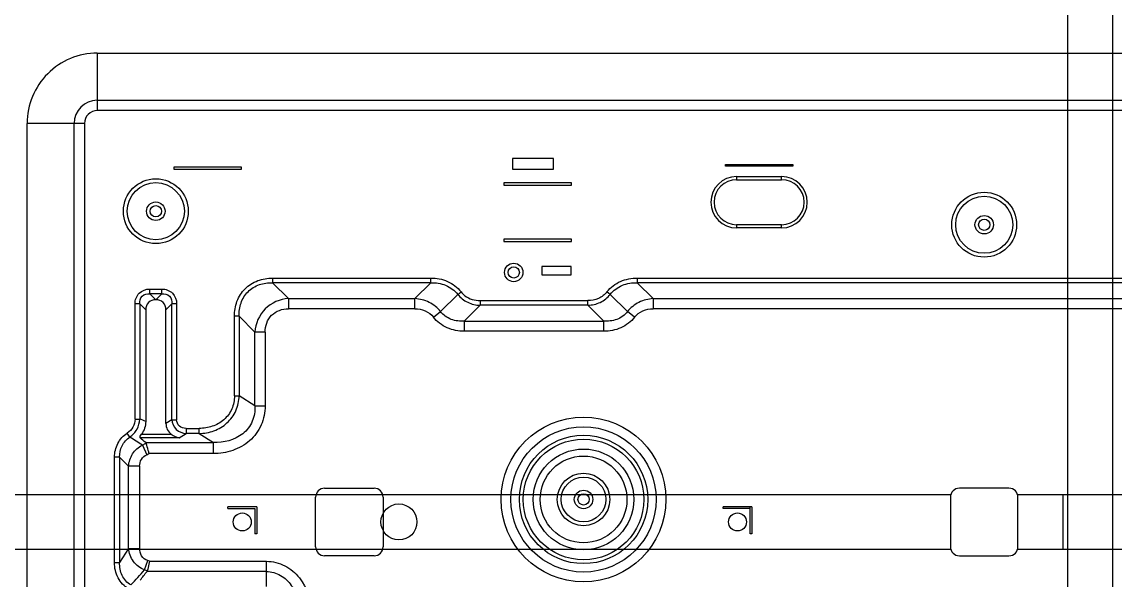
# Model space of a CAD drawing. Header units: millimetres. Extents: x 7835 to 8931, y -815 to 22.
# Drawn here: x 8169.5 to 8412.4, y -410.6 to -286.7 of the extents above; entities that cross this region are included whole.
import ezdxf

# ---------------------------------------------------------------- set-up
doc = ezdxf.new("R2010")
doc.units = ezdxf.units.MM
doc.header["$LTSCALE"] = 46.255
doc.layers.get('0').update_dxf_attribs({"linetype": 'CONTINUOUS'})

# ---------------------------------------------------------------- blocks, each defined once
blk = doc.blocks.new('02')
at = {"color": 1}
for p, q in [((8139.28, -125.82), (8139.28, -539.62)), ((8149.28, -125.82), (8149.28, -539.62))]:
    blk.add_line(p, q, dxfattribs=at)
blk = doc.blocks.new('A$C61f20c2e')
at = {"color": 3, "linetype": 'Continuous'}
for p, q in [((319.5, 15), (330.5, 15)), ((471.5, 15), (460.5, 15)), ((458.5, 13.5), (0, 13.5)), ((317.5, 2), (317.5, 13)), ((332.5, 13), (332.5, 2)), ((458.5, 13), (458.5, 2)), ((932.5, 13.5), (473.5, 13.5)), ((473.5, 2), (473.5, 13)), ((483.5, 1.5), (483.5, 13.5)), ((0, 1.5), (458.5, 1.5)), ((473.5, 1.5), (932, 1.5)), ((330.5, 0), (319.5, 0)), ((460.5, 0), (471.5, 0))]:
    blk.add_line(p, q, dxfattribs=at)
for centre, start, end in [((319.5, 13), 90, 180), ((330.5, 13), 0, 90), ((460.5, 13), 90, 180), ((471.5, 13), 0, 90), ((319.5, 2), 180, 270), ((330.5, 2), 270, 0), ((460.5, 2), 180, 270), ((471.5, 2), 270, 0)]:
    blk.add_arc(centre, 2, start, end, dxfattribs=at)

msp = doc.modelspace()

# ---------------------------------------------------------------- linework, layer by layer
at = {"color": 7, "linetype": 'Continuous'}
for p, q in [((8186.275, -293.637), (8186.275, -306.38)), ((8186.275, -293.637), (8580.275, -293.637)), ((8186.275, -304.084), (8580.275, -304.084)), ((8580.275, -306.38), (8186.275, -306.38)), ((8170.692, -544.87), (8170.692, -309.22)), ((8183.435, -309.22), (8170.692, -309.22)), ((8181.14, -555.492), (8181.14, -309.22)), ((8183.435, -309.224), (8183.435, -555.492)), ((8278.475, -317.02), (8278.475, -319.42)), ((8287.575, -317.02), (8278.475, -317.02)), ((8287.575, -319.42), (8287.575, -317.02)), ((8203.275, -318.92), (8203.275, -319.42)), ((8218.275, -318.92), (8203.275, -318.92)), ((8203.275, -319.42), (8218.275, -319.42)), ((8218.275, -319.42), (8218.275, -318.92)), ((8278.475, -319.42), (8287.575, -319.42)), ((8325.775, -318.72), (8325.775, -318.32)), ((8325.775, -318.32), (8340.775, -318.32)), ((8340.775, -318.72), (8325.775, -318.72)), ((8340.775, -318.32), (8340.775, -318.72)), ((8276.575, -322.42), (8276.575, -322.92)), ((8291.575, -322.42), (8276.575, -322.42)), ((8276.575, -322.92), (8291.575, -322.92)), ((8291.575, -322.92), (8291.575, -322.42)), ((8328.275, -321.02), (8328.275, -321.72)), ((8328.275, -321.02), (8338.275, -321.02)), ((8328.275, -321.72), (8338.275, -321.72)), ((8338.275, -321.72), (8338.275, -321.02)), ((8328.275, -331.72), (8328.275, -332.42)), ((8338.275, -331.72), (8328.275, -331.72)), ((8338.276, -332.42), (8328.275, -332.42)), ((8338.275, -332.42), (8338.275, -331.72)), ((8276.575, -334.92), (8276.575, -335.42)), ((8291.575, -334.92), (8276.575, -334.92)), ((8291.575, -335.42), (8291.575, -334.92)), ((8276.575, -335.42), (8291.575, -335.42)), ((8285.025, -341.02), (8285.025, -342.82)), ((8291.525, -341.02), (8285.025, -341.02)), ((8291.525, -342.82), (8291.525, -341.02)), ((8225.218, -343.562), (8225.218, -344.601)), ((8225.218, -343.562), (8260.334, -343.562)), ((8228.74, -348.123), (8225.218, -344.601)), ((8260.334, -344.601), (8225.218, -344.601)), ((8260.334, -344.601), (8256.812, -348.123)), ((8260.334, -344.601), (8260.334, -343.562)), ((8285.025, -342.82), (8291.525, -342.82)), ((8306.217, -343.562), (8306.217, -344.601)), ((8306.217, -343.562), (8460.334, -343.562)), ((8309.738, -348.123), (8306.217, -344.601)), ((8460.334, -344.601), (8306.217, -344.601)), ((8197.953, -347.046), (8197.953, -346.006)), ((8197.953, -346.006), (8200.598, -346.006)), ((8199.275, -348.372), (8197.953, -347.046)), ((8200.598, -347.046), (8197.953, -347.046)), ((8200.598, -347.046), (8199.275, -348.372)), ((8200.598, -347.046), (8200.598, -346.006)), ((8266.33, -347.199), (8262.524, -351.005)), ((8266.33, -347.199), (8267.064, -346.624)), ((8300.221, -347.199), (8299.486, -346.624)), ((8304.027, -351.005), (8300.221, -347.199)), ((8194.662, -374.862), (8194.662, -349.297)), ((8195.701, -349.297), (8194.662, -349.297)), ((8195.701, -349.297), (8195.701, -374.862)), ((8195.701, -349.297), (8197.029, -350.625)), ((8201.522, -350.625), (8202.85, -349.297)), ((8202.85, -375.007), (8202.85, -349.297)), ((8203.889, -349.297), (8202.85, -349.297)), ((8203.889, -349.297), (8203.889, -375.007)), ((8228.74, -348.123), (8228.74, -350.375)), ((8228.74, -348.123), (8256.812, -348.123)), ((8256.812, -350.375), (8256.812, -348.123)), ((8267.8, -353.123), (8271.322, -349.601)), ((8271.322, -348.562), (8271.322, -349.601)), ((8271.322, -348.562), (8295.229, -348.562)), ((8295.229, -349.601), (8271.322, -349.601)), ((8295.229, -349.601), (8295.229, -348.562)), ((8295.229, -349.601), (8298.75, -353.123)), ((8309.738, -348.123), (8309.738, -350.375)), ((8309.738, -348.123), (8456.812, -348.123)), ((8197.029, -350.625), (8197.029, -375.406)), ((8201.522, -375.844), (8201.522, -350.625)), ((8216.731, -369.714), (8216.731, -352.049)), ((8217.77, -352.049), (8216.731, -352.049)), ((8217.77, -352.049), (8217.77, -369.714)), ((8217.77, -352.049), (8221.292, -355.571)), ((8256.812, -350.375), (8228.74, -350.375)), ((8260.933, -352.25), (8262.524, -351.005)), ((8305.618, -352.25), (8304.027, -351.005)), ((8456.812, -350.375), (8309.738, -350.375)), ((8267.8, -353.123), (8267.8, -355.375)), ((8267.8, -353.123), (8298.75, -353.123)), ((8298.75, -355.375), (8298.75, -353.123)), ((8221.292, -371.934), (8221.292, -355.571)), ((8223.543, -355.571), (8221.292, -355.571)), ((8223.543, -355.571), (8223.543, -371.934)), ((8298.75, -355.375), (8267.8, -355.375)), ((8216.731, -369.714), (8217.77, -369.714)), ((8221.292, -371.934), (8217.77, -369.714)), ((8221.292, -371.934), (8223.543, -371.934)), ((8194.662, -374.862), (8195.701, -374.862)), ((8202.85, -375.007), (8201.522, -375.844)), ((8202.85, -375.007), (8203.889, -375.007)), ((8193.516, -378.868), (8192.935, -377.967)), ((8196.095, -378.213), (8202.712, -378.213)), ((8204.435, -379.059), (8205.995, -378.075)), ((8205.995, -376.948), (8205.995, -378.075)), ((8205.995, -376.948), (8208.881, -376.948)), ((8208.881, -378.075), (8205.995, -378.075)), ((8208.881, -378.075), (8208.881, -376.948)), ((8208.881, -378.075), (8212.057, -380.077)), ((8204.435, -379.059), (8195.788, -379.059)), ((8196.282, -380.659), (8197.262, -382.785)), ((8197.03, -380.077), (8212.057, -380.077)), ((8212.057, -382.52), (8212.057, -380.077)), ((8190.103, -406.747), (8190.103, -383.338)), ((8191.231, -383.338), (8190.103, -383.338)), ((8191.231, -383.338), (8191.231, -406.747)), ((8191.231, -383.338), (8193.233, -385.339)), ((8212.057, -382.52), (8197.785, -382.52)), ((8193.233, -403.572), (8193.233, -385.339)), ((8195.676, -385.339), (8193.233, -385.339)), ((8195.676, -385.339), (8195.676, -403.572)), ((8215.275, -394.72), (8215.275, -394.32)), ((8221.675, -394.32), (8215.275, -394.32)), ((8215.275, -394.72), (8221.275, -394.72)), ((8221.275, -394.72), (8221.275, -400.32)), ((8221.675, -394.32), (8221.675, -400.32)), ((8325.275, -394.72), (8325.275, -394.32)), ((8331.675, -394.32), (8325.275, -394.32)), ((8331.275, -394.72), (8325.275, -394.72)), ((8331.275, -400.32), (8331.275, -394.32)), ((8331.675, -394.32), (8331.675, -400.32)), ((8221.675, -400.32), (8221.275, -400.32)), ((8331.675, -400.32), (8331.275, -400.32)), ((8193.233, -403.572), (8191.231, -406.747)), ((8193.233, -403.572), (8195.676, -403.572)), ((8190.103, -406.747), (8191.231, -406.747)), ((8196.786, -408.363), (8197.473, -406.308)), ((8197.84, -406.443), (8223.842, -406.443)), ((8223.842, -412.024), (8223.842, -406.443)), ((8223.842, -408.695), (8197.317, -408.695))]:
    msp.add_line(p, q, dxfattribs=at)
for centre, radius in [((8199.275, -328.72), 7.204), ((8199.275, -328.72), 6.338), ((8383.275, -331.72), 7.204), ((8383.275, -331.72), 6.338), ((8199.275, -328.72), 2.05), ((8199.275, -328.72), 1.25), ((8383.275, -331.72), 2.05), ((8383.275, -331.72), 1.25), ((8278.775, -342.32), 2.05), ((8278.775, -342.32), 1.25), ((8294.275, -392.72), 18.292), ((8294.275, -392.72), 16.127), ((8294.275, -392.72), 14.251), ((8294.275, -392.72), 13.384), ((8294.275, -392.72), 11.193), ((8294.275, -392.72), 9.634), ((8294.275, -392.72), 5.823), ((8294.275, -392.72), 4.957), ((8294.275, -392.72), 2.05), ((8294.275, -392.72), 1.25), ((8253.275, -397.72), 4)]:
    msp.add_circle(centre, radius, dxfattribs=at)
at = {"color": 7, "true_color": 0xffffff}
for centre in [(8218.475, -397.72), (8328.475, -397.72)]:
    msp.add_circle(centre, 2, dxfattribs=at)
at = {"color": 7, "linetype": 'Continuous'}
for centre, radius, start, end in [((8186.275, -309.22), 15.583, 90, 180.00003), ((8186.275, -309.22), 5.136, 90, 180), ((8186.275, -309.22), 2.839, 90, 180.08582), ((8328.275, -326.72), 5.7, 90.0034, 269.99947), ((8328.275, -326.72), 5, 90, 270), ((8338.275, -326.72), 5.7, 270.0034, 89.99947), ((8338.275, -326.72), 5, 270, 90), ((8174.305, -428.992), 58.205, 67.02009, 68.43268), ((8136.218, -470.365), 107.958, 56.19521, 57.94394), ((8019.81, -595.04), 278.597, 50.49713, 50.82743), ((8193.875, -375.436), 8.091, 294.74476, 298.8965), ((8061.128, -286.941), 182.061, 316.75169, 318.16958), ((7899.911, -179.643), 375.386, 322.02418, 322.39774)]:
    msp.add_arc(centre, radius, start, end, dxfattribs=at)
msp.add_ellipse((8205.448, -375.225), major_axis=(3.482, 2.195), ratio=0.8259647, start_param=2.6615221, end_param=3.4613378, dxfattribs=at)
for points, knots in [([(8216.731, -352.049), (8216.731, -350.933), (8217.086, -348.675), (8218.919, -345.75), (8221.844, -343.918), (8224.101, -343.562), (8225.218, -343.562)], [0, 0, 0, 0, 0.2502707, 0.5000023, 0.7497352, 1, 1, 1, 1]), ([(8217.77, -352.049), (8217.743, -351.059), (8217.996, -349.047), (8219.584, -346.415), (8222.216, -344.827), (8224.228, -344.574), (8225.218, -344.601)], [0, 0, 0, 0, 0.2502973, 0.5000008, 0.7497043, 1, 1, 1, 1]), ([(8260.334, -343.562), (8261.602, -343.562), (8264.174, -344.02), (8266.286, -345.629), (8267.064, -346.624)], [0, 0, 0, 0, 0.5007482, 1, 1, 1, 1]), ([(8260.334, -344.601), (8261.457, -344.571), (8263.748, -344.902), (8265.647, -346.313), (8266.33, -347.199)], [0, 0, 0, 0, 0.5008124, 1, 1, 1, 1]), ([(8299.486, -346.624), (8300.275, -345.636), (8302.369, -343.992), (8304.95, -343.598), (8306.217, -343.562)], [0, 0, 0, 0, 0.4993812, 1, 1, 1, 1]), ([(8300.221, -347.199), (8300.904, -346.313), (8302.803, -344.902), (8305.094, -344.571), (8306.217, -344.601)], [0, 0, 0, 0, 0.4991249, 1, 1, 1, 1]), ([(8194.662, -349.297), (8194.662, -348.449), (8195.278, -346.622), (8197.105, -346.006), (8197.953, -346.006)], [0, 0, 0, 0, 0.5001669, 1, 1, 1, 1]), ([(8195.701, -349.297), (8195.651, -348.7), (8195.973, -347.317), (8197.356, -346.995), (8197.953, -347.046)], [0, 0, 0, 0, 0.4999939, 1, 1, 1, 1]), ([(8200.598, -346.006), (8201.446, -346.007), (8203.273, -346.623), (8203.889, -348.45), (8203.889, -349.297)], [0, 0, 0, 0, 0.5001669, 1, 1, 1, 1]), ([(8200.598, -347.046), (8201.195, -346.995), (8202.578, -347.317), (8202.9, -348.7), (8202.85, -349.297)], [0, 0, 0, 0, 0.4999939, 1, 1, 1, 1]), ([(8266.33, -347.199), (8266.913, -347.943), (8268.475, -349.145), (8270.377, -349.577), (8271.322, -349.601)], [0, 0, 0, 0, 0.4998693, 1, 1, 1, 1]), ([(8267.064, -346.624), (8267.308, -346.945), (8268.457, -348.069), (8270.133, -348.586), (8271.322, -348.562)], [0, 0, 0, 0, 0.2528662, 1, 1, 1, 1]), ([(8299.486, -346.624), (8298.994, -347.254), (8297.658, -348.273), (8296.03, -348.562), (8295.229, -348.562)], [0, 0, 0, 0, 0.4993429, 1, 1, 1, 1]), ([(8295.229, -349.601), (8296.174, -349.569), (8298.08, -349.155), (8299.632, -347.939), (8300.221, -347.199)], [0, 0, 0, 0, 0.5001831, 1, 1, 1, 1]), ([(8199.275, -348.372), (8198.696, -348.373), (8197.449, -348.798), (8197.029, -350.046), (8197.029, -350.625)], [0, 0, 0, 0, 0.5000596, 1, 1, 1, 1]), ([(8201.522, -350.625), (8201.522, -350.046), (8201.102, -348.798), (8199.855, -348.373), (8199.275, -348.372)], [0, 0, 0, 0, 0.5000121, 1, 1, 1, 1]), ([(8228.74, -348.123), (8226.86, -348.244), (8223.004, -349.835), (8221.413, -353.692), (8221.292, -355.571)], [0, 0, 0, 0, 0.5000682, 1, 1, 1, 1]), ([(8262.524, -351.005), (8261.839, -350.156), (8260.075, -348.744), (8257.899, -348.193), (8256.812, -348.123)], [0, 0, 0, 0, 0.5005716, 1, 1, 1, 1]), ([(8309.738, -348.123), (8308.652, -348.193), (8306.476, -348.744), (8304.712, -350.156), (8304.027, -351.005)], [0, 0, 0, 0, 0.4994355, 1, 1, 1, 1]), ([(8223.543, -355.571), (8223.543, -354.232), (8224.517, -351.347), (8227.401, -350.375), (8228.74, -350.375)], [0, 0, 0, 0, 0.5001223, 1, 1, 1, 1]), ([(8256.812, -350.375), (8257.588, -350.375), (8259.163, -350.654), (8260.456, -351.64), (8260.933, -352.25)], [0, 0, 0, 0, 0.5005934, 1, 1, 1, 1]), ([(8267.8, -353.123), (8266.823, -353.187), (8264.811, -352.995), (8263.113, -351.785), (8262.524, -351.005)], [0, 0, 0, 0, 0.5005952, 1, 1, 1, 1]), ([(8304.027, -351.005), (8303.438, -351.785), (8301.74, -352.995), (8299.727, -353.187), (8298.75, -353.123)], [0, 0, 0, 0, 0.4996314, 1, 1, 1, 1]), ([(8305.618, -352.25), (8306.095, -351.64), (8307.387, -350.655), (8308.962, -350.375), (8309.738, -350.375)], [0, 0, 0, 0, 0.4992871, 1, 1, 1, 1]), ([(8267.8, -355.375), (8266.507, -355.374), (8263.882, -354.908), (8261.728, -353.265), (8260.933, -352.25)], [0, 0, 0, 0, 0.5006653, 1, 1, 1, 1]), ([(8305.618, -352.25), (8304.823, -353.265), (8302.668, -354.907), (8300.044, -355.375), (8298.75, -355.375)], [0, 0, 0, 0, 0.4992931, 1, 1, 1, 1]), ([(8216.731, -369.714), (8216.731, -370.702), (8216.343, -372.708), (8214.525, -375.171), (8211.867, -376.651), (8209.871, -376.948), (8208.881, -376.948)], [0, 0, 0, 0, 0.2499699, 0.4996225, 0.7496916, 1, 1, 1, 1]), ([(8208.881, -378.075), (8210.004, -378.054), (8212.263, -377.661), (8215.236, -375.908), (8217.274, -373.104), (8217.749, -370.836), (8217.77, -369.714)], [0, 0, 0, 0, 0.2500252, 0.5000704, 0.7499268, 1, 1, 1, 1]), ([(8221.292, -371.934), (8221.336, -373.089), (8220.955, -375.463), (8218.071, -379.261), (8214.331, -380.162), (8212.057, -380.077)], [0, 0, 0, 0, 0.2519813, 0.5038237, 1, 1, 1, 1]), ([(8223.543, -371.934), (8223.543, -373.379), (8222.975, -376.314), (8220.319, -379.92), (8216.428, -382.086), (8213.506, -382.52), (8212.057, -382.52)], [0, 0, 0, 0, 0.249843, 0.4994952, 0.7495141, 1, 1, 1, 1]), ([(8194.662, -374.862), (8194.662, -375.473), (8194.347, -376.721), (8193.45, -377.635), (8192.935, -377.967)], [0, 0, 0, 0, 0.4996835, 1, 1, 1, 1]), ([(8193.516, -378.868), (8194.161, -378.424), (8195.27, -377.227), (8195.684, -375.644), (8195.701, -374.862)], [0, 0, 0, 0, 0.4999584, 1, 1, 1, 1]), ([(8202.85, -375.007), (8202.891, -375.792), (8203.601, -377.395), (8205.211, -378.032), (8205.995, -378.075)], [0, 0, 0, 0, 0.5005351, 1, 1, 1, 1]), ([(8205.995, -376.948), (8205.473, -376.948), (8204.363, -376.623), (8203.889, -375.524), (8203.889, -375.007)], [0, 0, 0, 0, 0.5021074, 1, 1, 1, 1]), ([(8190.103, -383.338), (8190.103, -382.292), (8190.576, -380.162), (8192.058, -378.533), (8192.935, -377.967)], [0, 0, 0, 0, 0.5003949, 1, 1, 1, 1]), ([(8195.788, -379.059), (8195.695, -378.983), (8195.805, -378.577), (8195.979, -378.366), (8196.095, -378.213)], [0, 0, 0, 0, 0.3860648, 1, 1, 1, 1]), ([(8202.712, -378.213), (8202.849, -378.313), (8203.376, -378.676), (8203.972, -378.964), (8204.435, -379.059)], [0, 0, 0, 0, 0.2638639, 1, 1, 1, 1]), ([(8191.231, -383.338), (8191.212, -382.471), (8191.557, -380.694), (8192.785, -379.33), (8193.516, -378.868)], [0, 0, 0, 0, 0.5004216, 1, 1, 1, 1]), ([(8193.233, -385.339), (8193.28, -384.378), (8193.897, -382.442), (8195.417, -381.09), (8196.282, -380.659)], [0, 0, 0, 0, 0.4989961, 1, 1, 1, 1]), ([(8197.785, -382.52), (8197.727, -382.293), (8197.525, -381.529), (8197.308, -380.77), (8197.143, -380.24)], [0, 0, 0, 0, 0.2978245, 1, 1, 1, 1]), ([(8195.676, -385.339), (8195.676, -384.816), (8195.949, -383.742), (8196.788, -383.003), (8197.262, -382.785)], [0, 0, 0, 0, 0.5005268, 1, 1, 1, 1]), ([(8196.786, -408.363), (8195.811, -407.999), (8194.044, -406.671), (8193.309, -404.6), (8193.233, -403.572)], [0, 0, 0, 0, 0.5024861, 1, 1, 1, 1]), ([(8197.473, -406.308), (8196.93, -406.127), (8195.951, -405.335), (8195.676, -404.148), (8195.676, -403.572)], [0, 0, 0, 0, 0.4984678, 1, 1, 1, 1]), ([(8193.268, -412.555), (8192.265, -412.011), (8190.579, -410.233), (8190.103, -407.894), (8190.103, -406.747)], [0, 0, 0, 0, 0.4986947, 1, 1, 1, 1]), ([(8193.74, -411.683), (8192.897, -411.23), (8191.511, -409.684), (8191.203, -407.709), (8191.231, -406.747)], [0, 0, 0, 0, 0.498534, 1, 1, 1, 1]), ([(8197.84, -406.443), (8197.801, -406.647), (8197.66, -407.354), (8197.506, -408.058), (8197.384, -408.558)], [0, 0, 0, 0, 0.2874358, 1, 1, 1, 1]), ([(8223.842, -406.443), (8225.242, -406.443), (8228.085, -407.169), (8232.447, -410.847), (8233.843, -415.225), (8233.843, -417.996)], [0, 0, 0, 0, 0.2512575, 0.5028903, 1, 1, 1, 1]), ([(8197.384, -408.558), (8197.378, -408.582), (8197.366, -408.633), (8197.329, -408.673), (8197.306, -408.685)], [0, 0, 0, 0, 0.4946752, 1, 1, 1, 1]), ([(8223.842, -408.695), (8224.932, -408.695), (8227.144, -409.348), (8229.538, -411.705), (8230.938, -414.714), (8231.242, -416.903), (8231.242, -417.99)], [0, 0, 0, 0, 0.2502511, 0.5004289, 0.7502899, 1, 1, 1, 1])]:
    msp.add_open_spline(points, degree=3, knots=knots, dxfattribs=at)
for points in [[(8197.029, -375.406), (8197.029, -376.392), (8196.689, -377.426), (8196.095, -378.213)], [(8197.143, -380.24), (8196.87, -380.405), (8196.58, -380.544), (8196.282, -380.659)], [(8197.03, -380.077), (8197.08, -380.118), (8197.133, -380.186), (8197.119, -380.249)], [(8197.84, -406.443), (8197.72, -406.394), (8197.598, -406.346), (8197.472, -406.314)], [(8196.787, -408.363), (8196.991, -408.411), (8197.192, -408.476), (8197.384, -408.558)]]:
    msp.add_open_spline(points, degree=3, dxfattribs=at)

# ---------------------------------------------------------------- block references
at = {"color": 2}
for name, p in [('02', (262.5, 0)), ('A$C61f20c2e', (7917.275, -405.22))]:
    msp.add_blockref(name, p, dxfattribs=at)

doc.saveas('drawing.dxf')
